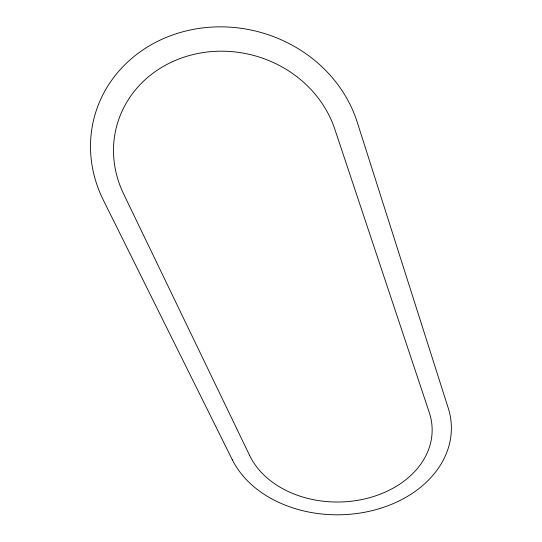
<?xml version="1.0" encoding="UTF-8"?>
<svg xmlns="http://www.w3.org/2000/svg" width="542" height="542" viewBox="0 0 542 542"><rect width="100%" height="100%" fill="white"/><g stroke="black" fill="none" stroke-linecap="round" stroke-linejoin="round"><path stroke-width="0.81" d="M232.376 459.887L103.292 199.984A136.923 124.565 14.6 0 1 178.352 33.076A136.923 124.565 14.6 0 1 357.212 122.113L448.214 408.004A113.122 85.893 -0.9 0 1 371.494 510.788A113.122 85.893 -0.9 0 1 232.376 459.887M249.754 455.707L123.556 193.772A113.793 103.434 14.5 0 1 186.482 56.368A113.793 103.434 14.5 0 1 334.753 129.003L429.284 412.55A94.051 71.361 -0.9 0 1 365.769 498.674A94.051 71.361 -0.9 0 1 249.754 455.707"/></g></svg>
